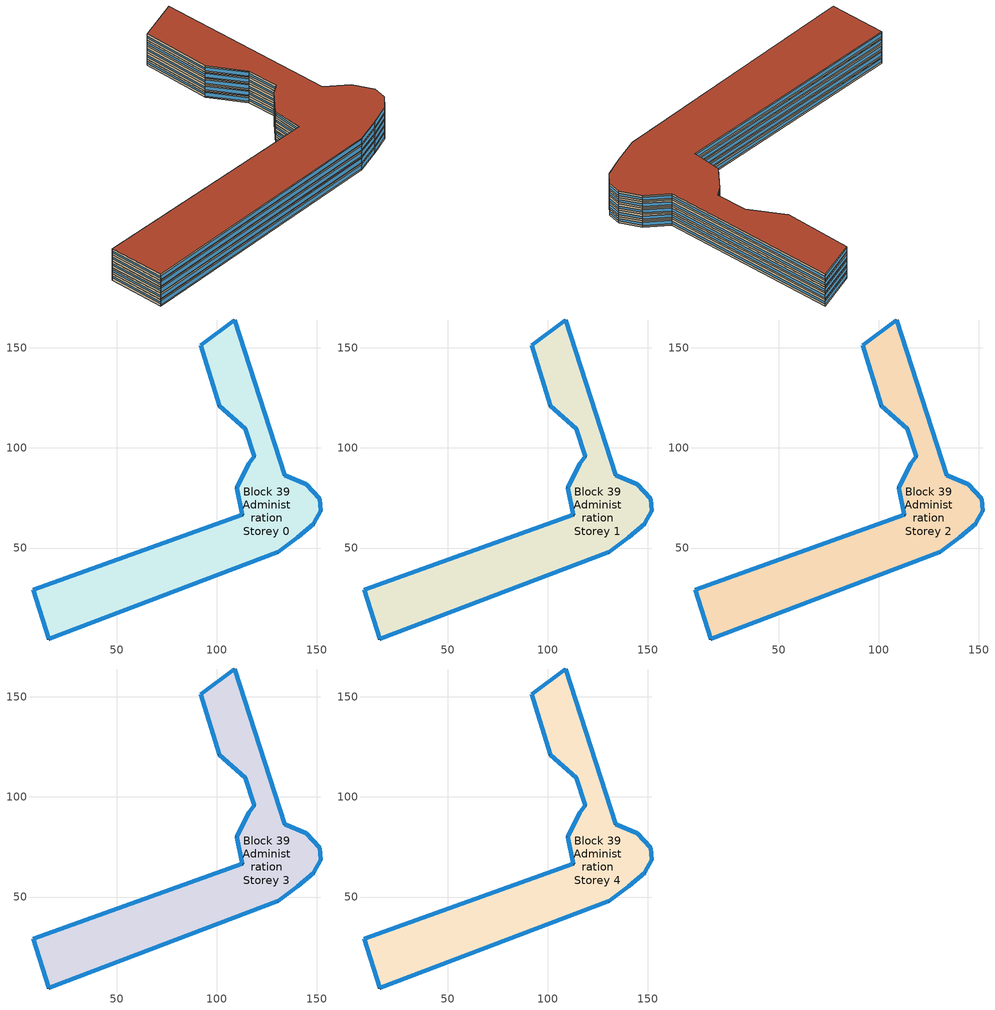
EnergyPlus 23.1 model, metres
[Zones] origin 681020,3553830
Block 39 Administration Storey 0
 floor ground (Project Floor): 108.85,163.92 134.02,86.29 144.67,81.82 151.41,74.73 151.99,68.53 148.51,62.25 140.33,55.34 130.36,47.96 16.16,4.55 8.26,29.26 112.85,66.72 109.96,80.2 115.89,92.17 118.84,95.89 114.25,109.67 101.11,121.19 92.08,151.42 z0
 wall outside (Project Wall): 114.25,109.67 118.84,95.89 115.89,92.17 109.96,80.2 112.85,66.72 8.26,29.26 16.16,4.55 130.36,47.96 140.33,55.34 148.51,62.25 151.99,68.53 151.41,74.73 144.67,81.82 134.02,86.29 108.85,163.92 92.08,151.42 101.11,121.19 114.25,109.67 z0:3
 window (Administration_west_window_construction): 114.25,109.66 118.84,95.89 / 118.84,95.88 115.89,92.17 / 115.88,92.17 109.97,80.21 / 109.96,80.19 112.84,66.73 / 8.26,29.24 16.15,4.57 / 92.08,151.4 101.11,121.2 z1.12:1.88
 window (Administration_north_window_construction): 112.79,66.7 8.31,29.28 / 144.67,81.82 134.03,86.28 / 108.84,163.91 92.09,151.42 z0.75:2.25
 window (Administration_south_window_construction): 16.21,4.58 130.3,47.94 / 130.37,47.96 140.33,55.34 / 140.33,55.35 148.51,62.25 / 101.12,121.18 114.25,109.67 z0.6:2.4
 window (Administration_east_window_construction): 148.52,62.26 151.99,68.52 / 151.99,68.53 151.41,74.72 / 151.4,74.73 144.68,81.81 / 134.01,86.32 108.86,163.88 z0.98:2.02
 roof outside (Project Ceiling): 130.36,47.96 140.33,55.34 148.51,62.25 151.99,68.53 151.41,74.73 144.67,81.82 134.02,86.29 108.85,163.92 92.08,151.42 101.11,121.19 114.25,109.67 118.84,95.89 115.89,92.17 109.96,80.2 112.85,66.72 8.26,29.26 16.16,4.55 z3
Block 39 Administration Storey 1
 floor outside (Project Floor): 108.85,163.92 134.02,86.29 144.67,81.82 151.41,74.73 151.99,68.53 148.51,62.25 140.33,55.34 130.36,47.96 16.16,4.55 8.26,29.26 112.85,66.72 109.96,80.2 115.89,92.17 118.84,95.89 114.25,109.67 101.11,121.19 92.08,151.42 z3
 wall outside (Project Wall): 114.25,109.67 118.84,95.89 115.89,92.17 109.96,80.2 112.85,66.72 8.26,29.26 16.16,4.55 130.36,47.96 140.33,55.34 148.51,62.25 151.99,68.53 151.41,74.73 144.67,81.82 134.02,86.29 108.85,163.92 92.08,151.42 101.11,121.19 114.25,109.67 z3:6
 window (Administration_west_window_construction): 114.25,109.66 118.84,95.89 / 118.84,95.88 115.89,92.17 / 115.88,92.17 109.97,80.21 / 109.96,80.19 112.84,66.73 / 8.26,29.24 16.15,4.57 / 92.08,151.4 101.11,121.2 z4.12:4.88
 window (Administration_north_window_construction): 112.79,66.7 8.31,29.28 / 144.67,81.82 134.03,86.28 / 108.84,163.91 92.09,151.42 z3.75:5.25
 window (Administration_south_window_construction): 16.21,4.58 130.3,47.94 / 130.37,47.96 140.33,55.34 / 140.33,55.35 148.51,62.25 / 101.12,121.18 114.25,109.67 z3.6:5.4
 window (Administration_east_window_construction): 148.52,62.26 151.99,68.52 / 151.99,68.53 151.41,74.72 / 151.4,74.73 144.68,81.81 / 134.01,86.32 108.86,163.88 z3.98:5.03
 roof outside (Project Ceiling): 130.36,47.96 140.33,55.34 148.51,62.25 151.99,68.53 151.41,74.73 144.67,81.82 134.02,86.29 108.85,163.92 92.08,151.42 101.11,121.19 114.25,109.67 118.84,95.89 115.89,92.17 109.96,80.2 112.85,66.72 8.26,29.26 16.16,4.55 z6
Block 39 Administration Storey 2
 floor outside (Project Floor): 108.85,163.92 134.02,86.29 144.67,81.82 151.41,74.73 151.99,68.53 148.51,62.25 140.33,55.34 130.36,47.96 16.16,4.55 8.26,29.26 112.85,66.72 109.96,80.2 115.89,92.17 118.84,95.89 114.25,109.67 101.11,121.19 92.08,151.42 z6
 wall outside (Project Wall): 114.25,109.67 118.84,95.89 115.89,92.17 109.96,80.2 112.85,66.72 8.26,29.26 16.16,4.55 130.36,47.96 140.33,55.34 148.51,62.25 151.99,68.53 151.41,74.73 144.67,81.82 134.02,86.29 108.85,163.92 92.08,151.42 101.11,121.19 114.25,109.67 z6:9
 window (Administration_west_window_construction): 114.25,109.66 118.84,95.89 / 118.84,95.88 115.89,92.17 / 115.88,92.17 109.97,80.21 / 109.96,80.19 112.84,66.73 / 8.26,29.24 16.15,4.57 / 92.08,151.4 101.11,121.2 z7.12:7.88
 window (Administration_north_window_construction): 112.79,66.7 8.31,29.28 / 144.67,81.82 134.03,86.28 / 108.84,163.91 92.09,151.42 z6.75:8.25
 window (Administration_south_window_construction): 16.21,4.58 130.3,47.94 / 130.37,47.96 140.33,55.34 / 140.33,55.35 148.51,62.25 / 101.12,121.18 114.25,109.67 z6.6:8.4
 window (Administration_east_window_construction): 148.52,62.26 151.99,68.52 / 151.99,68.53 151.41,74.72 / 151.4,74.73 144.68,81.81 / 134.01,86.32 108.86,163.88 z6.97:8.03
 roof outside (Project Ceiling): 130.36,47.96 140.33,55.34 148.51,62.25 151.99,68.53 151.41,74.73 144.67,81.82 134.02,86.29 108.85,163.92 92.08,151.42 101.11,121.19 114.25,109.67 118.84,95.89 115.89,92.17 109.96,80.2 112.85,66.72 8.26,29.26 16.16,4.55 z9
Block 39 Administration Storey 3
 floor outside (Project Floor): 108.85,163.92 134.02,86.29 144.67,81.82 151.41,74.73 151.99,68.53 148.51,62.25 140.33,55.34 130.36,47.96 16.16,4.55 8.26,29.26 112.85,66.72 109.96,80.2 115.89,92.17 118.84,95.89 114.25,109.67 101.11,121.19 92.08,151.42 z9
 wall outside (Project Wall): 114.25,109.67 118.84,95.89 115.89,92.17 109.96,80.2 112.85,66.72 8.26,29.26 16.16,4.55 130.36,47.96 140.33,55.34 148.51,62.25 151.99,68.53 151.41,74.73 144.67,81.82 134.02,86.29 108.85,163.92 92.08,151.42 101.11,121.19 114.25,109.67 z9:12
 window (Administration_west_window_construction): 114.25,109.66 118.84,95.89 / 118.84,95.88 115.89,92.17 / 115.88,92.17 109.97,80.21 / 109.96,80.19 112.84,66.73 / 8.26,29.24 16.15,4.57 / 92.08,151.4 101.11,121.2 z10.12:10.88
 window (Administration_north_window_construction): 112.79,66.7 8.31,29.28 / 144.67,81.82 134.03,86.28 / 108.84,163.91 92.09,151.42 z9.75:11.25
 window (Administration_south_window_construction): 16.21,4.58 130.3,47.94 / 130.37,47.96 140.33,55.34 / 140.33,55.35 148.51,62.25 / 101.12,121.18 114.25,109.67 z9.6:11.4
 window (Administration_east_window_construction): 148.52,62.26 151.99,68.52 / 151.99,68.53 151.41,74.72 / 151.4,74.73 144.68,81.81 / 134.01,86.32 108.86,163.88 z9.97:11.03
 roof outside (Project Ceiling): 130.36,47.96 140.33,55.34 148.51,62.25 151.99,68.53 151.41,74.73 144.67,81.82 134.02,86.29 108.85,163.92 92.08,151.42 101.11,121.19 114.25,109.67 118.84,95.89 115.89,92.17 109.96,80.2 112.85,66.72 8.26,29.26 16.16,4.55 z12
Block 39 Administration Storey 4
 floor outside (Project Floor): 108.85,163.92 134.02,86.29 144.67,81.82 151.41,74.73 151.99,68.53 148.51,62.25 140.33,55.34 130.36,47.96 16.16,4.55 8.26,29.26 112.85,66.72 109.96,80.2 115.89,92.17 118.84,95.89 114.25,109.67 101.11,121.19 92.08,151.42 z12
 wall outside (Project Wall): 114.25,109.67 118.84,95.89 115.89,92.17 109.96,80.2 112.85,66.72 8.26,29.26 16.16,4.55 130.36,47.96 140.33,55.34 148.51,62.25 151.99,68.53 151.41,74.73 144.67,81.82 134.02,86.29 108.85,163.92 92.08,151.42 101.11,121.19 114.25,109.67 z12:15
 window (Administration_west_window_construction): 114.25,109.66 118.84,95.89 / 118.84,95.88 115.89,92.17 / 115.88,92.17 109.97,80.21 / 109.96,80.19 112.84,66.73 / 8.26,29.24 16.15,4.57 / 92.08,151.4 101.11,121.2 z13.12:13.88
 window (Administration_north_window_construction): 112.79,66.7 8.31,29.28 / 144.67,81.82 134.03,86.28 / 108.84,163.91 92.09,151.42 z12.75:14.25
 window (Administration_south_window_construction): 16.21,4.58 130.3,47.94 / 130.37,47.96 140.33,55.34 / 140.33,55.35 148.51,62.25 / 101.12,121.18 114.25,109.67 z12.6:14.4
 window (Administration_east_window_construction): 148.52,62.26 151.99,68.52 / 151.99,68.53 151.41,74.72 / 151.4,74.73 144.68,81.81 / 134.01,86.32 108.86,163.88 z12.97:14.03
 roof outside (Project Flat Roof): 130.36,47.96 140.33,55.34 148.51,62.25 151.99,68.53 151.41,74.73 144.67,81.82 134.02,86.29 108.85,163.92 92.08,151.42 101.11,121.19 114.25,109.67 118.84,95.89 115.89,92.17 109.96,80.2 112.85,66.72 8.26,29.26 16.16,4.55 z15
[Building]
Building_1: North Axis=0; Terrain=City; Loads Convergence Tolerance Value=0.04; Temperature Convergence Tolerance Value=0.4; Solar Distribution=FullExterior; Maximum Number of Warmup Days=25; Minimum Number of Warmup Days=6
[Site:Location]
CHN Design_Conditions: Latitude=30; Longitude=114; Time Zone=8; Elevation=12
[SIZINGPERIOD:DESIGNDAY] Day of Month=21; DryBulb Temperature Range Modifier Type=DefaultMultipliers; Humidity Condition Type=Wetbulb; Barometric Pressure=101181; Rain Indicator=No; Snow Indicator=No; Daylight Saving Time Indicator=No; Sky Clearness=0; Begin Environment Reset Mode=FullResetAtBeginEnvironment
Name | Month | Day Type | Maximum DryBulb Temperature | Daily DryBulb Temperature Range | Wetbulb or DewPoint at Maximum DryBulb | Wind Speed | Wind Direction | Solar Model Indicator | ASHRAE Clear Sky Optical Depth for Beam Irradiance taub | ASHRAE Clear Sky Optical Depth for Diffuse Irradiance taud
Ann Htg 99.6% Condns DB | 1 | WinterDesignDay | -10 | 0 | -4.8 | 1 | 340 | ASHRAEClearSky | 0 | 0
Ann Clg .4% Condns DB=>MWB | 7 | SummerDesignDay | 40 | 6.6 | 27.1 | 3.5 | 220 | ASHRAETau | 0.781 | 1.413
[MATERIAL]
DefaultMaterial: Roughness=Rough; Thickness=0.1; Conductivity=0.1; Density=1000; Specific Heat=1000; Thermal Absorptance=0.9; Solar Absorptance=0.7; Visible Absorptance=0.7
[WINDOWMATERIAL:SIMPLEGLAZINGSYSTEM] UFactor=1.6; Visible Transmittance=0.6
Name | Solar Heat Gain Coefficient
Administration_east_window; Administration_south_window; Administration_west_window | 0.3
Administration_north_window | 0.35
[CONSTRUCTION]
Project Wall; Project Floor; Project Flat Roof; Project Ceiling: DefaultMaterial
Administration_east_window_construction: Administration_east_window
Administration_south_window_construction: Administration_south_window
Administration_west_window_construction: Administration_west_window
Administration_north_window_construction: Administration_north_window
[SPACE] Ceiling Height=autocalculate; Volume=autocalculate; Floor Area=autocalculate; Space Type=Administration
Name | Zone
Block 39 Administration Storey 0_space | Block 39 Administration Storey 0
Block 39 Administration Storey 1_space | Block 39 Administration Storey 1
Block 39 Administration Storey 2_space | Block 39 Administration Storey 2
Block 39 Administration Storey 3_space | Block 39 Administration Storey 3
Block 39 Administration Storey 4_space | Block 39 Administration Storey 4
[SPACELIST]
Administration: Block 39 Administration Storey 0_space, Block 39 Administration Storey 1_space, Block 39 Administration Storey 2_space, Block 39 Administration Storey 3_space, Block 39 Administration Storey 4_space
[ZONE] Type=1; Multiplier=1; Ceiling Height=autocalculate; Volume=autocalculate; Floor Area=autocalculate; Part of Total Floor Area=Yes
Block 39 Administration Storey 0; Block 39 Administration Storey 1; Block 39 Administration Storey 2; Block 39 Administration Storey 3; Block 39 Administration Storey 4
[PEOPLE]
People_for_administration: Zone or ZoneList or Space or SpaceList=Administration; Number of People Schedule=SeasonalSchedule_Schedule_administration_people; Number of People Calculation Method=People/Area; People per Floor Area=0.125; Fraction Radiant=0.3; Sensible Heat Fraction=autocalculate; Activity Level Schedule=SeasonalSchedule_Schedule_administration_activity; Carbon Dioxide Generation Rate=3.82e-08; Enable ASHRAE 55 Comfort Warnings=No; Mean Radiant Temperature Calculation Type=ZoneAveraged; Clothing Insulation Calculation Method=ClothingInsulationSchedule; Cold Stress Temperature Threshold=15.56; Heat Stress Temperature Threshold=30
[LIGHTS]
Light_for_administration: Zone or ZoneList or Space or SpaceList=Administration; Schedule=SeasonalSchedule_administration_lighting; Design Level Calculation Method=Watts/Area; Watts per Zone Floor Area=8; Return Air Fraction=0; Fraction Radiant=0.32; Fraction Visible=0.25; Fraction Replaceable=1; EndUse Subcategory=General; Return Air Fraction Calculated from Plenum Temperature=No; Return Air Fraction Function of Plenum Temperature Coefficient 1=0; Return Air Fraction Function of Plenum Temperature Coefficient 2=0
[ELECTRICEQUIPMENT]
Equipment_for_administration: Zone or ZoneList or Space or SpaceList=Administration; Schedule=SeasonalSchedule_Schedule_administration_equipment; Design Level Calculation Method=Watts/Area; Watts per Zone Floor Area=15; Fraction Latent=0; Fraction Radiant=0; Fraction Lost=0; EndUse Subcategory=Electric Equipment
[DAYLIGHTING:CONTROLS] Illuminance Setpoint at Reference Point 1=300
Name | Zone or Space | Glare Calculation Daylighting Reference Point | Daylighting Reference Point 1
Dlight_Block 39 Administration Storey 0 | Block 39 Administration Storey 0 | Rpoint_Block 39 Administration Storey 0 | Rpoint_Block 39 Administration Storey 0
Dlight_Block 39 Administration Storey 1 | Block 39 Administration Storey 1 | Rpoint_Block 39 Administration Storey 1 | Rpoint_Block 39 Administration Storey 1
Dlight_Block 39 Administration Storey 2 | Block 39 Administration Storey 2 | Rpoint_Block 39 Administration Storey 2 | Rpoint_Block 39 Administration Storey 2
Dlight_Block 39 Administration Storey 3 | Block 39 Administration Storey 3 | Rpoint_Block 39 Administration Storey 3 | Rpoint_Block 39 Administration Storey 3
Dlight_Block 39 Administration Storey 4 | Block 39 Administration Storey 4 | Rpoint_Block 39 Administration Storey 4 | Rpoint_Block 39 Administration Storey 4
[HVACTEMPLATE:THERMOSTAT]
Name | Heating Setpoint Schedule | Cooling Setpoint Schedule
Thermostat_for_office | SeasonalSchedule_office_heating | SeasonalSchedule_office_cooling
Thermostat_for_commercial | SeasonalSchedule_commerical_heating | SeasonalSchedule_commerical_cooling
Thermostat_for_residential | SeasonalSchedule_residential_heating | SeasonalSchedule_residential_cooling
Thermostat_for_school | SeasonalSchedule_school_heating | SeasonalSchedule_school_cooling
Thermostat_for_hospital | SeasonalSchedule_hospital_heating | SeasonalSchedule_hospital_cooling
Thermostat_for_industrial | SeasonalSchedule_Industrial_heating | SeasonalSchedule_Industrial_cooling
Thermostat_for_transport | SeasonalSchedule_transport_heating | SeasonalSchedule_transport_cooling
Thermostat_for_administration | SeasonalSchedule_administration_heating | SeasonalSchedule_administration_cooling
[HVACTEMPLATE:ZONE:IDEALLOADSAIRSYSTEM] Template Thermostat=Thermostat_for_administration; Maximum Heating Supply Air Temperature=50; Minimum Cooling Supply Air Temperature=13; Maximum Heating Supply Air Humidity Ratio=0.0156; Minimum Cooling Supply Air Humidity Ratio=0.0077; Heating Limit=NoLimit; Cooling Limit=NoLimit; Dehumidification Control Type=ConstantSensibleHeatRatio; Cooling Sensible Heat Ratio=0.7; Dehumidification Setpoint=60; Humidification Control Type=None; Humidification Setpoint=30; Outdoor Air Method=DetailedSpecification; Outdoor Air Flow Rate per Person=0.00944; Outdoor Air Flow Rate per Zone Floor Area=0; Outdoor Air Flow Rate per Zone=0; Design Specification Outdoor Air Object=Ventilation_for_administration; Demand Controlled Ventilation Type=None; Outdoor Air Economizer Type=NoEconomizer; Heat Recovery Type=None; Sensible Heat Recovery Effectiveness=0.7; Latent Heat Recovery Effectiveness=0.65
Block 39 Administration Storey 0; Block 39 Administration Storey 1; Block 39 Administration Storey 2; Block 39 Administration Storey 3; Block 39 Administration Storey 4
[DESIGNSPECIFICATION:OUTDOORAIR]
Ventilation_for_administration: Outdoor Air Method=Flow/Person; Outdoor Air Flow per Person=0.00833333; Outdoor Air Flow per Zone Floor Area=0; Outdoor Air Flow per Zone=0; Outdoor Air Flow Air Changes per Hour=0
[SCHEDULE:DAY:HOURLY]
Schedule_administration_heating_summer_hourly; Schedule_commerical_heating_summer_hourly; Schedule_residential_heating_summer_hourly; Schedule_school_heating_summer_hourly; Schedule_hospital_heating_summer_hourly; Schedule_Industrial_heating_summer_hourly; Schedule_transport_heating_summer_hourly; Schedule_office_heating_summer_hourly: -20, -20, -20, -20, -20, -20, -20, -20, -20, -20, -20, -20, -20, -20, -20, -20, -20, -20, -20, -20, -20, -20, -20, -20
Schedule_administration_heating_winnter_weekday_hourly: 5, 5, 5, 5, 5, 5, 12, 12, 18, 20, 20, 20, 20, 20, 20, 20, 20, 20, 18, 5, 5, 5, 5, 5
Schedule_administration_heating_winnter_holiday_hourly; Schedule_school_heating_winnter_holiday_hourly: 5, 5, 5, 5, 5, 5, 5, 5, 5, 5, 5, 5, 5, 5, 5, 5, 5, 5, 5, 5, 5, 5, 5, 5
Schedule_administration_cooling_winter_hourly; Schedule_administration_cooling_summer_holiday_hourly; Schedule_commerical_cooling_winter_hourly; Schedule_residential_cooling_winter_hourly; Schedule_school_cooling_winter_hourly; Schedule_school_cooling_summer_holiday_hourly; Schedule_hospital_cooling_winter_hourly; Schedule_Industrial_cooling_winter_hourly; Schedule_transport_cooling_winter_hourly; Schedule_office_cooling_winter_hourly: 50, 50, 50, 50, 50, 50, 50, 50, 50, 50, 50, 50, 50, 50, 50, 50, 50, 50, 50, 50, 50, 50, 50, 50
Schedule_administration_cooling_summer_weekday_hourly: 50, 50, 50, 50, 50, 50, 50, 28, 26, 26, 26, 26, 26, 26, 26, 26, 26, 26, 50, 50, 50, 50, 50, 50
Schedule_administration_lighting_weekday_hourly: 0.2, 0.2, 0.2, 0.2, 0.2, 0.2, 0.2, 0.5, 0.95, 0.95, 0.95, 0.8, 0.8, 0.95, 0.95, 0.95, 0.95, 0.95, 0.3, 0.2, 0.2, 0.2, 0.2, 0.2
Schedule_administration_lighting_holiday_hourly: 0.2, 0.2, 0.2, 0.2, 0.2, 0.2, 0.2, 0.25, 0.475, 0.475, 0.475, 0.4, 0.4, 0.475, 0.475, 0.475, 0.475, 0.475, 0.2, 0.2, 0.2, 0.2, 0.2, 0.2
Schedule_administration_equipment_weekday_hourly: 0.2, 0.2, 0.2, 0.2, 0.2, 0.2, 0.2, 0.5, 0.95, 0.95, 0.95, 0.5, 0.5, 0.95, 0.95, 0.95, 0.95, 0.3, 0.2, 0.2, 0.2, 0.2, 0.2, 0.2
Schedule_administration_equipment_holiday_hourly: 0.2, 0.2, 0.2, 0.2, 0.2, 0.2, 0.2, 0.25, 0.475, 0.475, 0.475, 0.25, 0.25, 0.475, 0.475, 0.475, 0.475, 0.2, 0.2, 0.2, 0.2, 0.2, 0.2, 0.2
Schedule_administration_people_weekday_hourly: 0, 0, 0, 0, 0, 0, 0.1, 0.5, 0.95, 0.95, 0.95, 0.8, 0.8, 0.95, 0.95, 0.95, 0.95, 0.3, 0.1, 0, 0, 0, 0, 0
Schedule_administration_people_holiday_hourly: 0, 0, 0, 0, 0, 0, 0.02, 0.1, 0.19, 0.19, 0.19, 0.16, 0.16, 0.19, 0.19, 0.19, 0.19, 0.06, 0.02, 0, 0, 0, 0, 0
Schedule_administration_activity_weekday_hourly; Schedule_administration_activity_holiday_hourly: 144, 144, 144, 144, 144, 144, 144, 144, 144, 144, 144, 144, 144, 144, 144, 144, 144, 144, 144, 144, 144, 144, 144, 144
Schedule_commerical_heating_winnter_weekday_hourly; Schedule_commerical_heating_winnter_holiday_hourly: 5, 5, 5, 5, 5, 5, 12, 16, 18, 18, 18, 18, 18, 18, 18, 18, 18, 18, 18, 18, 12, 5, 5, 5
Schedule_commerical_cooling_summer_weekday_hourly; Schedule_commerical_cooling_summer_holiday_hourly: 50, 50, 50, 50, 50, 50, 50, 28, 24, 24, 24, 24, 24, 24, 24, 24, 24, 24, 24, 24, 24, 28, 50, 50
Schedule_residential_heating_winnter_weekday_hourly; Schedule_residential_heating_winnter_holiday_hourly: 18, 18, 18, 18, 18, 18, 18, -20, -20, -20, -20, -20, -20, -20, -20, -20, -20, -20, -20, -20, 18, 18, 18, 18
Schedule_residential_cooling_summer_weekday_hourly; Schedule_residential_cooling_summer_holiday_hourly: 26, 26, 26, 26, 26, 26, 26, 50, 50, 50, 50, 50, 50, 50, 50, 50, 50, 50, 50, 50, 26, 26, 26, 26
Schedule_school_heating_winnter_weekday_hourly: 5, 5, 5, 5, 5, 12, 18, 20, 20, 20, 20, 20, 20, 20, 20, 20, 20, 20, 18, 12, 5, 5, 5, 5
Schedule_school_cooling_summer_weekday_hourly: 50, 50, 50, 50, 50, 50, 28, 26, 26, 26, 26, 26, 26, 26, 26, 26, 26, 26, 50, 50, 50, 50, 50, 50
Schedule_hospital_heating_winnter_weekday_hourly; Schedule_hospital_heating_winnter_holiday_hourly: 22, 22, 22, 22, 22, 22, 22, 22, 22, 22, 22, 22, 22, 22, 22, 22, 22, 22, 22, 22, 22, 22, 22, 22
Schedule_hospital_cooling_summer_weekday_hourly; Schedule_hospital_cooling_summer_holiday_hourly: 26, 26, 26, 26, 26, 26, 26, 26, 26, 26, 26, 26, 26, 26, 26, 26, 26, 26, 26, 26, 26, 26, 26, 26
Schedule_Industrial_heating_winnter_weekday_hourly; Schedule_Industrial_heating_winnter_holiday_hourly: -20, -20, -20, -20, -20, -20, 18, 18, 18, 18, 18, 18, 18, 18, 18, 18, 18, 18, 18, -20, -20, -20, -20, -20
Schedule_Industrial_cooling_summer_weekday_hourly; Schedule_Industrial_cooling_summer_holiday_hourly: 50, 50, 50, 50, 50, 50, 50, 28, 28, 28, 28, 28, 28, 28, 28, 28, 28, 28, 28, 50, 50, 50, 50, 50
Schedule_transport_heating_winnter_weekday_hourly; Schedule_transport_heating_winnter_holiday_hourly: 18, 18, 18, 18, 18, 18, 20, 20, 20, 20, 20, 20, 20, 20, 20, 20, 20, 20, 20, 20, 20, 20, 18, 18
Schedule_transport_cooling_summer_weekday_hourly; Schedule_transport_cooling_summer_holiday_hourly: 26, 26, 26, 26, 26, 26, 26, 24, 24, 24, 25, 24, 24, 24, 24, 24, 24, 24, 24, 24, 24, 24, 26, 28
Schedule_office_heating_winnter_weekday_hourly: 5, 5, 5, 5, 5, 5, 12, 18, 20, 20, 20, 20, 20, 20, 20, 20, 20, 20, 20, 18, 12, 5, 5, 5
Schedule_office_heating_winnter_holiday_hourly: 5, 5, 5, 5, 5, 5, 5, 5, 5, 16, 16, 16, 16, 16, 16, 16, 16, 5, 5, 5, 5, 5, 5, 5
Schedule_office_cooling_summer_weekday_hourly: 50, 50, 50, 50, 50, 50, 28, 26, 26, 26, 26, 26, 26, 26, 26, 26, 26, 26, 26, 26, 50, 50, 50, 50
Schedule_office_cooling_summer_holiday_hourly: 50, 50, 50, 50, 50, 50, 50, 50, 50, 50, 50, 26, 26, 26, 26, 26, 26, 50, 50, 50, 50, 50, 50, 50
[SCHEDULE:WEEK:DAILY]
Schedule_office_heating_summer_weekly: Schedule_office_heating_summer_hourly, Schedule_office_heating_summer_hourly, Schedule_office_heating_summer_hourly, Schedule_office_heating_summer_hourly, Schedule_office_heating_summer_hourly, Schedule_office_heating_summer_hourly, Schedule_office_heating_summer_hourly, Schedule_office_heating_summer_hourly, Schedule_office_heating_summer_hourly, Schedule_office_heating_summer_hourly, Schedule_office_heating_summer_hourly, Schedule_office_heating_summer_hourly
Schedule_office_heating_winnter_weekly: Schedule_office_heating_winnter_holiday_hourly, Schedule_office_heating_winnter_weekday_hourly, Schedule_office_heating_winnter_weekday_hourly, Schedule_office_heating_winnter_weekday_hourly, Schedule_office_heating_winnter_weekday_hourly, Schedule_office_heating_winnter_weekday_hourly, Schedule_office_heating_winnter_holiday_hourly, Schedule_office_heating_winnter_holiday_hourly, Schedule_office_heating_winnter_weekday_hourly, Schedule_office_heating_winnter_weekday_hourly, Schedule_office_heating_winnter_holiday_hourly, Schedule_office_heating_winnter_holiday_hourly
Schedule_office_cooling_winnter_weekly: Schedule_office_cooling_winter_hourly, Schedule_office_cooling_winter_hourly, Schedule_office_cooling_winter_hourly, Schedule_office_cooling_winter_hourly, Schedule_office_cooling_winter_hourly, Schedule_office_cooling_winter_hourly, Schedule_office_cooling_winter_hourly, Schedule_office_cooling_winter_hourly, Schedule_office_cooling_winter_hourly, Schedule_office_cooling_winter_hourly, Schedule_office_cooling_winter_hourly, Schedule_office_cooling_winter_hourly
Schedule_office_cooling_summer_weekly: Schedule_office_cooling_summer_holiday_hourly, Schedule_office_cooling_summer_weekday_hourly, Schedule_office_cooling_summer_weekday_hourly, Schedule_office_cooling_summer_weekday_hourly, Schedule_office_cooling_summer_weekday_hourly, Schedule_office_cooling_summer_weekday_hourly, Schedule_office_cooling_summer_holiday_hourly, Schedule_office_cooling_summer_holiday_hourly, Schedule_office_cooling_summer_weekday_hourly, Schedule_office_cooling_summer_weekday_hourly, Schedule_office_cooling_summer_holiday_hourly, Schedule_office_cooling_summer_holiday_hourly
Schedule_commerical_heating_summer_weekly: Schedule_commerical_heating_summer_hourly, Schedule_commerical_heating_summer_hourly, Schedule_commerical_heating_summer_hourly, Schedule_commerical_heating_summer_hourly, Schedule_commerical_heating_summer_hourly, Schedule_commerical_heating_summer_hourly, Schedule_commerical_heating_summer_hourly, Schedule_commerical_heating_summer_hourly, Schedule_commerical_heating_summer_hourly, Schedule_commerical_heating_summer_hourly, Schedule_commerical_heating_summer_hourly, Schedule_commerical_heating_summer_hourly
Schedule_commerical_heating_winnter_weekly: Schedule_commerical_heating_winnter_holiday_hourly, Schedule_commerical_heating_winnter_weekday_hourly, Schedule_commerical_heating_winnter_weekday_hourly, Schedule_commerical_heating_winnter_weekday_hourly, Schedule_commerical_heating_winnter_weekday_hourly, Schedule_commerical_heating_winnter_weekday_hourly, Schedule_commerical_heating_winnter_holiday_hourly, Schedule_commerical_heating_winnter_holiday_hourly, Schedule_commerical_heating_winnter_weekday_hourly, Schedule_commerical_heating_winnter_weekday_hourly, Schedule_commerical_heating_winnter_holiday_hourly, Schedule_commerical_heating_winnter_holiday_hourly
Schedule_commerical_cooling_winnter_weekly: Schedule_commerical_cooling_winter_hourly, Schedule_commerical_cooling_winter_hourly, Schedule_commerical_cooling_winter_hourly, Schedule_commerical_cooling_winter_hourly, Schedule_commerical_cooling_winter_hourly, Schedule_commerical_cooling_winter_hourly, Schedule_commerical_cooling_winter_hourly, Schedule_commerical_cooling_winter_hourly, Schedule_commerical_cooling_winter_hourly, Schedule_commerical_cooling_winter_hourly, Schedule_commerical_cooling_winter_hourly, Schedule_commerical_cooling_winter_hourly
Schedule_commerical_cooling_summer_weekly: Schedule_commerical_cooling_summer_holiday_hourly, Schedule_commerical_cooling_summer_weekday_hourly, Schedule_commerical_cooling_summer_weekday_hourly, Schedule_commerical_cooling_summer_weekday_hourly, Schedule_commerical_cooling_summer_weekday_hourly, Schedule_commerical_cooling_summer_weekday_hourly, Schedule_commerical_cooling_summer_holiday_hourly, Schedule_commerical_cooling_summer_holiday_hourly, Schedule_commerical_cooling_summer_weekday_hourly, Schedule_commerical_cooling_summer_weekday_hourly, Schedule_commerical_cooling_summer_holiday_hourly, Schedule_commerical_cooling_summer_holiday_hourly
Schedule_residential_heating_summer_weekly: Schedule_residential_heating_summer_hourly, Schedule_residential_heating_summer_hourly, Schedule_residential_heating_summer_hourly, Schedule_residential_heating_summer_hourly, Schedule_residential_heating_summer_hourly, Schedule_residential_heating_summer_hourly, Schedule_residential_heating_summer_hourly, Schedule_residential_heating_summer_hourly, Schedule_residential_heating_summer_hourly, Schedule_residential_heating_summer_hourly, Schedule_residential_heating_summer_hourly, Schedule_residential_heating_summer_hourly
Schedule_residential_heating_winnter_weekly: Schedule_residential_heating_winnter_holiday_hourly, Schedule_residential_heating_winnter_weekday_hourly, Schedule_residential_heating_winnter_weekday_hourly, Schedule_residential_heating_winnter_weekday_hourly, Schedule_residential_heating_winnter_weekday_hourly, Schedule_residential_heating_winnter_weekday_hourly, Schedule_residential_heating_winnter_holiday_hourly, Schedule_residential_heating_winnter_holiday_hourly, Schedule_residential_heating_winnter_weekday_hourly, Schedule_residential_heating_winnter_weekday_hourly, Schedule_residential_heating_winnter_holiday_hourly, Schedule_residential_heating_winnter_holiday_hourly
Schedule_residential_cooling_winnter_weekly: Schedule_residential_cooling_winter_hourly, Schedule_residential_cooling_winter_hourly, Schedule_residential_cooling_winter_hourly, Schedule_residential_cooling_winter_hourly, Schedule_residential_cooling_winter_hourly, Schedule_residential_cooling_winter_hourly, Schedule_residential_cooling_winter_hourly, Schedule_residential_cooling_winter_hourly, Schedule_residential_cooling_winter_hourly, Schedule_residential_cooling_winter_hourly, Schedule_residential_cooling_winter_hourly, Schedule_residential_cooling_winter_hourly
Schedule_residential_cooling_summer_weekly: Schedule_residential_cooling_summer_holiday_hourly, Schedule_residential_cooling_summer_weekday_hourly, Schedule_residential_cooling_summer_weekday_hourly, Schedule_residential_cooling_summer_weekday_hourly, Schedule_residential_cooling_summer_weekday_hourly, Schedule_residential_cooling_summer_weekday_hourly, Schedule_residential_cooling_summer_holiday_hourly, Schedule_residential_cooling_summer_holiday_hourly, Schedule_residential_cooling_summer_weekday_hourly, Schedule_residential_cooling_summer_weekday_hourly, Schedule_residential_cooling_summer_holiday_hourly, Schedule_residential_cooling_summer_holiday_hourly
Schedule_school_heating_summer_weekly: Schedule_school_heating_summer_hourly, Schedule_school_heating_summer_hourly, Schedule_school_heating_summer_hourly, Schedule_school_heating_summer_hourly, Schedule_school_heating_summer_hourly, Schedule_school_heating_summer_hourly, Schedule_school_heating_summer_hourly, Schedule_school_heating_summer_hourly, Schedule_school_heating_summer_hourly, Schedule_school_heating_summer_hourly, Schedule_school_heating_summer_hourly, Schedule_school_heating_summer_hourly
Schedule_school_heating_winnter_weekly: Schedule_school_heating_winnter_holiday_hourly, Schedule_school_heating_winnter_weekday_hourly, Schedule_school_heating_winnter_weekday_hourly, Schedule_school_heating_winnter_weekday_hourly, Schedule_school_heating_winnter_weekday_hourly, Schedule_school_heating_winnter_weekday_hourly, Schedule_school_heating_winnter_holiday_hourly, Schedule_school_heating_winnter_holiday_hourly, Schedule_school_heating_winnter_weekday_hourly, Schedule_school_heating_winnter_weekday_hourly, Schedule_school_heating_winnter_holiday_hourly, Schedule_school_heating_winnter_holiday_hourly
Schedule_school_cooling_winnter_weekly: Schedule_school_cooling_winter_hourly, Schedule_school_cooling_winter_hourly, Schedule_school_cooling_winter_hourly, Schedule_school_cooling_winter_hourly, Schedule_school_cooling_winter_hourly, Schedule_school_cooling_winter_hourly, Schedule_school_cooling_winter_hourly, Schedule_school_cooling_winter_hourly, Schedule_school_cooling_winter_hourly, Schedule_school_cooling_winter_hourly, Schedule_school_cooling_winter_hourly, Schedule_school_cooling_winter_hourly
Schedule_school_cooling_summer_weekly: Schedule_school_cooling_summer_holiday_hourly, Schedule_school_cooling_summer_weekday_hourly, Schedule_school_cooling_summer_weekday_hourly, Schedule_school_cooling_summer_weekday_hourly, Schedule_school_cooling_summer_weekday_hourly, Schedule_school_cooling_summer_weekday_hourly, Schedule_school_cooling_summer_holiday_hourly, Schedule_school_cooling_summer_holiday_hourly, Schedule_school_cooling_summer_weekday_hourly, Schedule_school_cooling_summer_weekday_hourly, Schedule_school_cooling_summer_holiday_hourly, Schedule_school_cooling_summer_holiday_hourly
Schedule_hospital_heating_summer_weekly: Schedule_hospital_heating_summer_hourly, Schedule_hospital_heating_summer_hourly, Schedule_hospital_heating_summer_hourly, Schedule_hospital_heating_summer_hourly, Schedule_hospital_heating_summer_hourly, Schedule_hospital_heating_summer_hourly, Schedule_hospital_heating_summer_hourly, Schedule_hospital_heating_summer_hourly, Schedule_hospital_heating_summer_hourly, Schedule_hospital_heating_summer_hourly, Schedule_hospital_heating_summer_hourly, Schedule_hospital_heating_summer_hourly
Schedule_hospital_heating_winnter_weekly: Schedule_hospital_heating_winnter_holiday_hourly, Schedule_hospital_heating_winnter_weekday_hourly, Schedule_hospital_heating_winnter_weekday_hourly, Schedule_hospital_heating_winnter_weekday_hourly, Schedule_hospital_heating_winnter_weekday_hourly, Schedule_hospital_heating_winnter_weekday_hourly, Schedule_hospital_heating_winnter_holiday_hourly, Schedule_hospital_heating_winnter_holiday_hourly, Schedule_hospital_heating_winnter_weekday_hourly, Schedule_hospital_heating_winnter_weekday_hourly, Schedule_hospital_heating_winnter_holiday_hourly, Schedule_hospital_heating_winnter_holiday_hourly
Schedule_hospital_cooling_winnter_weekly: Schedule_hospital_cooling_winter_hourly, Schedule_hospital_cooling_winter_hourly, Schedule_hospital_cooling_winter_hourly, Schedule_hospital_cooling_winter_hourly, Schedule_hospital_cooling_winter_hourly, Schedule_hospital_cooling_winter_hourly, Schedule_hospital_cooling_winter_hourly, Schedule_hospital_cooling_winter_hourly, Schedule_hospital_cooling_winter_hourly, Schedule_hospital_cooling_winter_hourly, Schedule_hospital_cooling_winter_hourly, Schedule_hospital_cooling_winter_hourly
Schedule_hospital_cooling_summer_weekly: Schedule_hospital_cooling_summer_holiday_hourly, Schedule_hospital_cooling_summer_weekday_hourly, Schedule_hospital_cooling_summer_weekday_hourly, Schedule_hospital_cooling_summer_weekday_hourly, Schedule_hospital_cooling_summer_weekday_hourly, Schedule_hospital_cooling_summer_weekday_hourly, Schedule_hospital_cooling_summer_holiday_hourly, Schedule_hospital_cooling_summer_holiday_hourly, Schedule_hospital_cooling_summer_weekday_hourly, Schedule_hospital_cooling_summer_weekday_hourly, Schedule_hospital_cooling_summer_holiday_hourly, Schedule_hospital_cooling_summer_holiday_hourly
Schedule_Industrial_heating_summer_weekly: Schedule_Industrial_heating_summer_hourly, Schedule_Industrial_heating_summer_hourly, Schedule_Industrial_heating_summer_hourly, Schedule_Industrial_heating_summer_hourly, Schedule_Industrial_heating_summer_hourly, Schedule_Industrial_heating_summer_hourly, Schedule_Industrial_heating_summer_hourly, Schedule_Industrial_heating_summer_hourly, Schedule_Industrial_heating_summer_hourly, Schedule_Industrial_heating_summer_hourly, Schedule_Industrial_heating_summer_hourly, Schedule_Industrial_heating_summer_hourly
Schedule_Industrial_heating_winnter_weekly: Schedule_Industrial_heating_winnter_holiday_hourly, Schedule_Industrial_heating_winnter_weekday_hourly, Schedule_Industrial_heating_winnter_weekday_hourly, Schedule_Industrial_heating_winnter_weekday_hourly, Schedule_Industrial_heating_winnter_weekday_hourly, Schedule_Industrial_heating_winnter_weekday_hourly, Schedule_Industrial_heating_winnter_holiday_hourly, Schedule_Industrial_heating_winnter_holiday_hourly, Schedule_Industrial_heating_winnter_weekday_hourly, Schedule_Industrial_heating_winnter_weekday_hourly, Schedule_Industrial_heating_winnter_holiday_hourly, Schedule_Industrial_heating_winnter_holiday_hourly
Schedule_Industrial_cooling_winnter_weekly: Schedule_Industrial_cooling_winter_hourly, Schedule_Industrial_cooling_winter_hourly, Schedule_Industrial_cooling_winter_hourly, Schedule_Industrial_cooling_winter_hourly, Schedule_Industrial_cooling_winter_hourly, Schedule_Industrial_cooling_winter_hourly, Schedule_Industrial_cooling_winter_hourly, Schedule_Industrial_cooling_winter_hourly, Schedule_Industrial_cooling_winter_hourly, Schedule_Industrial_cooling_winter_hourly, Schedule_Industrial_cooling_winter_hourly, Schedule_Industrial_cooling_winter_hourly
Schedule_Industrial_cooling_summer_weekly: Schedule_Industrial_cooling_summer_holiday_hourly, Schedule_Industrial_cooling_summer_weekday_hourly, Schedule_Industrial_cooling_summer_weekday_hourly, Schedule_Industrial_cooling_summer_weekday_hourly, Schedule_Industrial_cooling_summer_weekday_hourly, Schedule_Industrial_cooling_summer_weekday_hourly, Schedule_Industrial_cooling_summer_holiday_hourly, Schedule_Industrial_cooling_summer_holiday_hourly, Schedule_Industrial_cooling_summer_weekday_hourly, Schedule_Industrial_cooling_summer_weekday_hourly, Schedule_Industrial_cooling_summer_holiday_hourly, Schedule_Industrial_cooling_summer_holiday_hourly
Schedule_administration_heating_summer_weekly: Schedule_administration_heating_summer_hourly, Schedule_administration_heating_summer_hourly, Schedule_administration_heating_summer_hourly, Schedule_administration_heating_summer_hourly, Schedule_administration_heating_summer_hourly, Schedule_administration_heating_summer_hourly, Schedule_administration_heating_summer_hourly, Schedule_administration_heating_summer_hourly, Schedule_administration_heating_summer_hourly, Schedule_administration_heating_summer_hourly, Schedule_administration_heating_summer_hourly, Schedule_administration_heating_summer_hourly
Schedule_administration_heating_winnter_weekly: Schedule_administration_heating_winnter_holiday_hourly, Schedule_administration_heating_winnter_weekday_hourly, Schedule_administration_heating_winnter_weekday_hourly, Schedule_administration_heating_winnter_weekday_hourly, Schedule_administration_heating_winnter_weekday_hourly, Schedule_administration_heating_winnter_weekday_hourly, Schedule_administration_heating_winnter_holiday_hourly, Schedule_administration_heating_winnter_holiday_hourly, Schedule_administration_heating_winnter_weekday_hourly, Schedule_administration_heating_winnter_weekday_hourly, Schedule_administration_heating_winnter_holiday_hourly, Schedule_administration_heating_winnter_holiday_hourly
Schedule_administration_cooling_winnter_weekly: Schedule_administration_cooling_winter_hourly, Schedule_administration_cooling_winter_hourly, Schedule_administration_cooling_winter_hourly, Schedule_administration_cooling_winter_hourly, Schedule_administration_cooling_winter_hourly, Schedule_administration_cooling_winter_hourly, Schedule_administration_cooling_winter_hourly, Schedule_administration_cooling_winter_hourly, Schedule_administration_cooling_winter_hourly, Schedule_administration_cooling_winter_hourly, Schedule_administration_cooling_winter_hourly, Schedule_administration_cooling_winter_hourly
Schedule_administration_cooling_summer_weekly: Schedule_administration_cooling_summer_holiday_hourly, Schedule_administration_cooling_summer_weekday_hourly, Schedule_administration_cooling_summer_weekday_hourly, Schedule_administration_cooling_summer_weekday_hourly, Schedule_administration_cooling_summer_weekday_hourly, Schedule_administration_cooling_summer_weekday_hourly, Schedule_administration_cooling_summer_holiday_hourly, Schedule_administration_cooling_summer_holiday_hourly, Schedule_administration_cooling_summer_weekday_hourly, Schedule_administration_cooling_summer_weekday_hourly, Schedule_administration_cooling_summer_holiday_hourly, Schedule_administration_cooling_summer_holiday_hourly
Schedule_administration_lighting_weekly: Schedule_administration_lighting_holiday_hourly, Schedule_administration_lighting_weekday_hourly, Schedule_administration_lighting_weekday_hourly, Schedule_administration_lighting_weekday_hourly, Schedule_administration_lighting_weekday_hourly, Schedule_administration_lighting_weekday_hourly, Schedule_administration_lighting_holiday_hourly, Schedule_administration_lighting_holiday_hourly, Schedule_administration_lighting_weekday_hourly, Schedule_administration_lighting_weekday_hourly, Schedule_administration_lighting_holiday_hourly, Schedule_administration_lighting_holiday_hourly
Schedule_administration_equipment_weekly: Schedule_administration_equipment_holiday_hourly, Schedule_administration_equipment_weekday_hourly, Schedule_administration_equipment_weekday_hourly, Schedule_administration_equipment_weekday_hourly, Schedule_administration_equipment_weekday_hourly, Schedule_administration_equipment_weekday_hourly, Schedule_administration_equipment_holiday_hourly, Schedule_administration_equipment_holiday_hourly, Schedule_administration_equipment_weekday_hourly, Schedule_administration_equipment_weekday_hourly, Schedule_administration_equipment_holiday_hourly, Schedule_administration_equipment_holiday_hourly
Schedule_administration_people_weekly: Schedule_administration_people_holiday_hourly, Schedule_administration_people_weekday_hourly, Schedule_administration_people_weekday_hourly, Schedule_administration_people_weekday_hourly, Schedule_administration_people_weekday_hourly, Schedule_administration_people_weekday_hourly, Schedule_administration_people_holiday_hourly, Schedule_administration_people_holiday_hourly, Schedule_administration_people_weekday_hourly, Schedule_administration_people_weekday_hourly, Schedule_administration_people_holiday_hourly, Schedule_administration_people_holiday_hourly
Schedule_administration_activity_weekly: Schedule_administration_activity_holiday_hourly, Schedule_administration_activity_weekday_hourly, Schedule_administration_activity_weekday_hourly, Schedule_administration_activity_weekday_hourly, Schedule_administration_activity_weekday_hourly, Schedule_administration_activity_weekday_hourly, Schedule_administration_activity_holiday_hourly, Schedule_administration_activity_holiday_hourly, Schedule_administration_activity_weekday_hourly, Schedule_administration_activity_weekday_hourly, Schedule_administration_activity_holiday_hourly, Schedule_administration_activity_holiday_hourly
Schedule_transport_heating_summer_weekly: Schedule_transport_heating_summer_hourly, Schedule_transport_heating_summer_hourly, Schedule_transport_heating_summer_hourly, Schedule_transport_heating_summer_hourly, Schedule_transport_heating_summer_hourly, Schedule_transport_heating_summer_hourly, Schedule_transport_heating_summer_hourly, Schedule_transport_heating_summer_hourly, Schedule_transport_heating_summer_hourly, Schedule_transport_heating_summer_hourly, Schedule_transport_heating_summer_hourly, Schedule_transport_heating_summer_hourly
Schedule_transport_heating_winnter_weekly: Schedule_transport_heating_winnter_holiday_hourly, Schedule_transport_heating_winnter_weekday_hourly, Schedule_transport_heating_winnter_weekday_hourly, Schedule_transport_heating_winnter_weekday_hourly, Schedule_transport_heating_winnter_weekday_hourly, Schedule_transport_heating_winnter_weekday_hourly, Schedule_transport_heating_winnter_holiday_hourly, Schedule_transport_heating_winnter_holiday_hourly, Schedule_transport_heating_winnter_weekday_hourly, Schedule_transport_heating_winnter_weekday_hourly, Schedule_transport_heating_winnter_holiday_hourly, Schedule_transport_heating_winnter_holiday_hourly
Schedule_transport_cooling_winnter_weekly: Schedule_transport_cooling_winter_hourly, Schedule_transport_cooling_winter_hourly, Schedule_transport_cooling_winter_hourly, Schedule_transport_cooling_winter_hourly, Schedule_transport_cooling_winter_hourly, Schedule_transport_cooling_winter_hourly, Schedule_transport_cooling_winter_hourly, Schedule_transport_cooling_winter_hourly, Schedule_transport_cooling_winter_hourly, Schedule_transport_cooling_winter_hourly, Schedule_transport_cooling_winter_hourly, Schedule_transport_cooling_winter_hourly
Schedule_transport_cooling_summer_weekly: Schedule_transport_cooling_summer_holiday_hourly, Schedule_transport_cooling_summer_weekday_hourly, Schedule_transport_cooling_summer_weekday_hourly, Schedule_transport_cooling_summer_weekday_hourly, Schedule_transport_cooling_summer_weekday_hourly, Schedule_transport_cooling_summer_weekday_hourly, Schedule_transport_cooling_summer_holiday_hourly, Schedule_transport_cooling_summer_holiday_hourly, Schedule_transport_cooling_summer_weekday_hourly, Schedule_transport_cooling_summer_weekday_hourly, Schedule_transport_cooling_summer_holiday_hourly, Schedule_transport_cooling_summer_holiday_hourly
[SCHEDULE:YEAR]
SeasonalSchedule_office_heating: Schedule_office_heating_winnter_weekly, 1, 1, 3, 31, Schedule_office_heating_summer_weekly, 4, 1, 11, 30, Schedule_office_heating_winnter_weekly, 12, 1, 12, 31
SeasonalSchedule_office_cooling: Schedule_office_cooling_winnter_weekly, 1, 1, 5, 31, Schedule_office_cooling_summer_weekly, 6, 1, 9, 30, Schedule_office_cooling_winnter_weekly, 10, 1, 12, 31
SeasonalSchedule_commerical_heating: Schedule_commerical_heating_winnter_weekly, 1, 1, 3, 31, Schedule_commerical_heating_summer_weekly, 4, 1, 11, 30, Schedule_commerical_heating_winnter_weekly, 12, 1, 12, 31
SeasonalSchedule_commerical_cooling: Schedule_commerical_cooling_winnter_weekly, 1, 1, 5, 31, Schedule_commerical_cooling_summer_weekly, 6, 1, 9, 30, Schedule_commerical_cooling_winnter_weekly, 10, 1, 12, 31
SeasonalSchedule_residential_heating: Schedule_residential_heating_winnter_weekly, 1, 1, 3, 31, Schedule_residential_heating_summer_weekly, 4, 1, 11, 30, Schedule_residential_heating_winnter_weekly, 12, 1, 12, 31
SeasonalSchedule_residential_cooling: Schedule_residential_cooling_winnter_weekly, 1, 1, 5, 31, Schedule_residential_cooling_summer_weekly, 6, 1, 9, 30, Schedule_residential_cooling_winnter_weekly, 10, 1, 12, 31
SeasonalSchedule_school_heating: Schedule_school_heating_winnter_weekly, 1, 1, 3, 31, Schedule_school_heating_summer_weekly, 4, 1, 11, 30, Schedule_school_heating_winnter_weekly, 12, 1, 12, 31
SeasonalSchedule_school_cooling: Schedule_school_cooling_winnter_weekly, 1, 1, 5, 31, Schedule_school_cooling_summer_weekly, 6, 1, 9, 30, Schedule_school_cooling_winnter_weekly, 10, 1, 12, 31
SeasonalSchedule_hospital_heating: Schedule_hospital_heating_winnter_weekly, 1, 1, 3, 31, Schedule_hospital_heating_summer_weekly, 4, 1, 11, 30, Schedule_hospital_heating_winnter_weekly, 12, 1, 12, 31
SeasonalSchedule_hospital_cooling: Schedule_hospital_cooling_winnter_weekly, 1, 1, 5, 31, Schedule_hospital_cooling_summer_weekly, 6, 1, 9, 30, Schedule_hospital_cooling_winnter_weekly, 10, 1, 12, 31
SeasonalSchedule_Industrial_heating: Schedule_Industrial_heating_winnter_weekly, 1, 1, 3, 31, Schedule_Industrial_heating_summer_weekly, 4, 1, 11, 30, Schedule_Industrial_heating_winnter_weekly, 12, 1, 12, 31
SeasonalSchedule_Industrial_cooling: Schedule_Industrial_cooling_winnter_weekly, 1, 1, 5, 31, Schedule_Industrial_cooling_summer_weekly, 6, 1, 9, 30, Schedule_Industrial_cooling_winnter_weekly, 10, 1, 12, 31
SeasonalSchedule_transport_heating: Schedule_transport_heating_winnter_weekly, 1, 1, 3, 31, Schedule_transport_heating_summer_weekly, 4, 1, 11, 30, Schedule_transport_heating_winnter_weekly, 12, 1, 12, 31
SeasonalSchedule_transport_cooling: Schedule_transport_cooling_winnter_weekly, 1, 1, 5, 31, Schedule_transport_cooling_summer_weekly, 6, 1, 9, 30, Schedule_transport_cooling_winnter_weekly, 10, 1, 12, 31
SeasonalSchedule_administration_heating: Schedule_administration_heating_winnter_weekly, 1, 1, 3, 31, Schedule_administration_heating_summer_weekly, 4, 1, 11, 30, Schedule_administration_heating_winnter_weekly, 12, 1, 12, 31
SeasonalSchedule_administration_cooling: Schedule_administration_cooling_winnter_weekly, 1, 1, 5, 31, Schedule_administration_cooling_summer_weekly, 6, 1, 9, 30, Schedule_administration_cooling_winnter_weekly, 10, 1, 12, 31
SeasonalSchedule_administration_lighting: Schedule_administration_lighting_weekly, 1, 1, 12, 31
SeasonalSchedule_Schedule_administration_equipment: Schedule_administration_equipment_weekly, 1, 1, 12, 31
SeasonalSchedule_Schedule_administration_people: Schedule_administration_people_weekly, 1, 1, 12, 31
SeasonalSchedule_Schedule_administration_activity: Schedule_administration_activity_weekly, 1, 1, 12, 31
